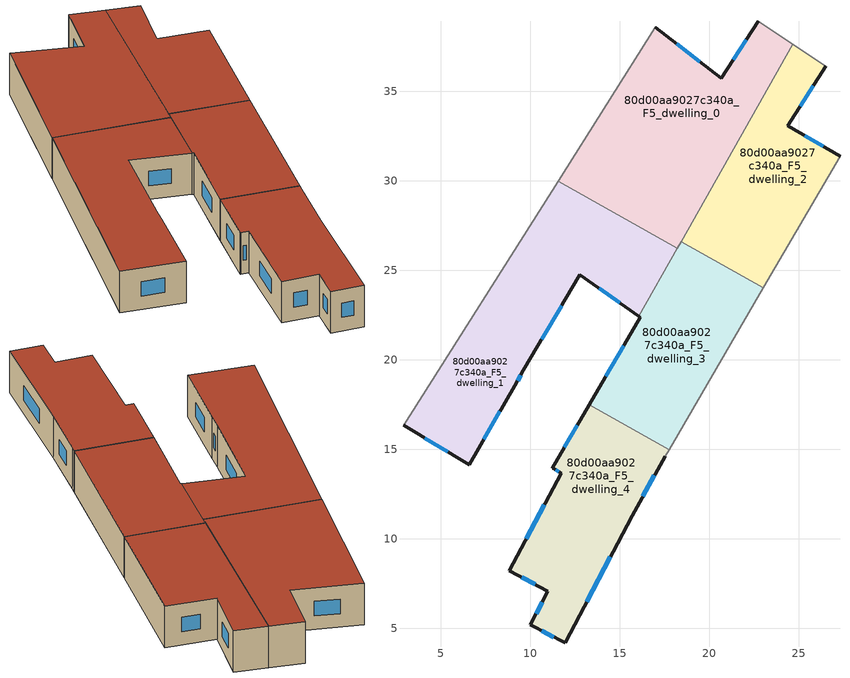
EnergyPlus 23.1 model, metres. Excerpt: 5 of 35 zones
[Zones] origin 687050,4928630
80d00aa9027c340a_F5_dwelling_0
 floor to 80d00aa9027c340a_F4_dwelling_0 (EU_floor_Construction): 24.66,37.63 19.97,29.33 13.46,33 16.99,38.59 20.68,35.74 22.73,38.93 z15
 floor to 80d00aa9027c340a_F4_dwelling_1 (EU_floor_Construction): 19.97,29.33 18.22,26.22 11.55,29.99 13.46,33 z15
 wall outside (EU_wall_Construction): 22.73,38.93 20.68,35.74 16.99,38.59 z15:18
 wall adiabatic (EU_wall_Construction): 24.66,37.63 22.73,38.93 / 16.99,38.59 11.55,29.99 z15:18
 wall to 80d00aa9027c340a_F5_dwelling_1 (EU_wall_Construction): 11.55,29.99 18.22,26.22 z15:18
 wall to 80d00aa9027c340a_F5_dwelling_2 (EU_wall_Construction): 18.44,26.61 24.66,37.63 z15:18
 wall to 80d00aa9027c340a_F5_dwelling_3 (EU_wall_Construction): 18.22,26.22 18.44,26.61 z15:18
 window (EU_Window_Construction): 19.48,36.66 18.19,37.66 / 22.07,37.89 21.35,36.77 z15.98:17.02
 roof outside (EU_roof_Construction): 18.22,26.22 24.66,37.63 22.73,38.93 20.68,35.74 16.99,38.59 11.55,29.99 z18
80d00aa9027c340a_F5_dwelling_1
 floor to 80d00aa9027c340a_F4_dwelling_1 (EU_floor_Construction): 18.22,26.22 16.07,22.42 12.78,24.75 13.02,25.16 9.69,27.04 11.55,29.99 z15
 floor to 80d00aa9027c340a_F4_dwelling_2 (EU_floor_Construction): 13.02,25.16 12.77,24.75 9.62,19.43 9.14,18.57 6.58,14.14 2.92,16.35 9.69,27.04 z15
 wall outside (EU_wall_Construction): 2.92,16.35 6.58,14.14 9.14,18.57 9.62,19.43 12.77,24.75 16.07,22.42 z15:18
 wall adiabatic (EU_wall_Construction): 11.55,29.99 2.92,16.35 z15:18
 wall to 80d00aa9027c340a_F5_dwelling_3 (EU_wall_Construction): 16.07,22.42 18.22,26.22 z15:18
 window (EU_Window_Construction): 13.85,23.99 15,23.18 / 10.65,21.16 11.75,23.02 / 9.3,18.85 9.47,19.15 / 7.42,15.58 8.31,17.13 / 4.11,15.63 5.39,14.86 z15.98:17.02
 roof outside (EU_roof_Construction): 16.07,22.42 18.22,26.22 11.55,29.99 2.92,16.35 6.58,14.14 9.14,18.57 9.62,19.43 12.77,24.75 z18
80d00aa9027c340a_F5_dwelling_2
 floor to 80d00aa9027c340a_F4_dwelling_3 (EU_floor_Construction): 26.5,36.39 24.39,33.09 27.3,31.38 23.02,24.02 18.44,26.61 24.66,37.63 z15
 wall outside (EU_wall_Construction): 27.3,31.38 24.39,33.09 26.5,36.39 z15:18
 wall to 80d00aa9027c340a_F5_dwelling_3 (EU_wall_Construction): 18.44,26.61 23.02,24.02 z15:18
 wall adiabatic (EU_wall_Construction): 26.5,36.39 24.66,37.63 / 23.02,24.02 27.3,31.38 z15:18
 window (EU_Window_Construction): 25.08,34.16 25.82,35.31 / 26.36,31.93 25.34,32.53 z15.98:17.02
 roof outside (EU_roof_Construction): 23.02,24.02 27.3,31.38 24.39,33.09 26.5,36.39 24.66,37.63 18.44,26.61 z18
80d00aa9027c340a_F5_dwelling_3
 floor to 80d00aa9027c340a_F4_dwelling_4 (EU_floor_Construction): 23.02,24.02 17.76,14.99 13.31,17.5 16.14,22.38 16.07,22.42 18.44,26.61 z15
 wall outside (EU_wall_Construction): 16.07,22.42 16.14,22.38 13.31,17.5 z15:18
 wall adiabatic (EU_wall_Construction): 17.76,14.99 23.02,24.02 z15:18
 wall to 80d00aa9027c340a_F5_dwelling_4 (EU_wall_Construction): 13.31,17.5 17.76,14.99 z15:18
 window (EU_Window_Construction): 15.22,20.79 14.23,19.09 z15.98:17.02
 roof outside (EU_roof_Construction): 17.76,14.99 23.02,24.02 18.44,26.61 16.07,22.42 16.14,22.38 13.31,17.5 z18
80d00aa9027c340a_F5_dwelling_4
 floor to 80d00aa9027c340a_F4_dwelling_5 (EU_floor_Construction): 17.76,14.99 17.54,14.63 15.69,11.31 11.95,4.19 10.01,5.21 10.99,7.09 8.82,8.23 11.73,13.68 11.28,13.94 11.24,13.96 13.31,17.5 z15
 wall outside (EU_wall_Construction): 13.31,17.5 11.24,13.96 11.28,13.94 11.73,13.68 8.82,8.23 10.99,7.09 10.01,5.21 11.95,4.19 15.69,11.31 17.54,14.63 z15:18
 wall adiabatic (EU_wall_Construction): 17.54,14.63 17.76,14.99 z15:18
 window (EU_Window_Construction): 16.3,12.39 16.94,13.55 / 13.17,6.5 14.48,8.99 / 10.64,4.88 11.32,4.52 / 10.68,6.48 10.33,5.82 / 9.53,7.86 10.29,7.46 / 10.79,11.9 9.77,10 / 11.43,13.85 11.59,13.76 / 12.64,16.35 11.92,15.11 z15.98:17.02
 roof outside (EU_roof_Construction): 11.95,4.19 15.69,11.31 17.54,14.63 17.76,14.99 13.31,17.5 11.24,13.96 11.28,13.94 11.73,13.68 8.82,8.23 10.99,7.09 10.01,5.21 z18
[Building]
EU S2 Campaign: North Axis=0; Terrain=City; Solar Distribution=FullExterior
[Site:Location]
Bologna: Latitude=44.5; Longitude=11.25; Time Zone=1; Elevation=37
[SizingPeriod:WeatherFileDays]
AnnualSizingPeriod: Begin Month=1; Begin Day of Month=1; End Month=12; End Day of Month=31; Day of Week for Start Day=Monday; Use Weather File Daylight Saving Period=No; Use Weather File Rain and Snow Indicators=No
[MATERIAL]
EU_InternalMass_Material: Roughness=MediumRough; Thickness=0.1; Conductivity=1; Density=1800; Specific Heat=900; Thermal Absorptance=0.9; Solar Absorptance=0.7; Visible Absorptance=0.7
[MATERIAL:NOMASS] Roughness=MediumRough; Thermal Absorptance=0.9; Solar Absorptance=0.7; Visible Absorptance=0.7
Name | Thermal Resistance
EU_wall_NoMass | 0.905828
EU_roof_NoMass | 0.37593
EU_floor_NoMass | 0.67114
[WINDOWMATERIAL:SIMPLEGLAZINGSYSTEM]
EU_Window_SimpleGlazing: UFactor=4.52486; Solar Heat Gain Coefficient=0.85; Visible Transmittance=0.85
[CONSTRUCTION]
EU_wall_Construction: EU_wall_NoMass
EU_roof_Construction: EU_roof_NoMass
EU_floor_Construction: EU_floor_NoMass
EU_Window_Construction: EU_Window_SimpleGlazing
EU_InternalMass_Construction: EU_InternalMass_Material
[ZONE] Type=1; Multiplier=1; Ceiling Height=autocalculate; Floor Area=autocalculate; Part of Total Floor Area=Yes
Name | Volume
80d00aa9027c340a_F5_dwelling_0 | 242.752
80d00aa9027c340a_F5_dwelling_1 | 242.73
80d00aa9027c340a_F5_dwelling_2 | 161.897
80d00aa9027c340a_F5_dwelling_3 | 161.888
80d00aa9027c340a_F5_dwelling_4 | 162.105
[INTERNALMASS] Construction=EU_InternalMass_Construction
Name | Zone or ZoneList | Surface Area
80d00aa9027c340a_F5_dwelling_0_EU_InternalMass | 80d00aa9027c340a_F5_dwelling_0 | 80.917
80d00aa9027c340a_F5_dwelling_1_EU_InternalMass | 80d00aa9027c340a_F5_dwelling_1 | 80.9101
80d00aa9027c340a_F5_dwelling_2_EU_InternalMass | 80d00aa9027c340a_F5_dwelling_2 | 53.9661
80d00aa9027c340a_F5_dwelling_3_EU_InternalMass | 80d00aa9027c340a_F5_dwelling_3 | 53.962
80d00aa9027c340a_F5_dwelling_4_EU_InternalMass | 80d00aa9027c340a_F5_dwelling_4 | 54.0339
[OTHEREQUIPMENT] Fuel Type=Electricity; Design Level Calculation Method=Watts/Area; Power per Zone Floor Area=1; Fraction Latent=0; Fraction Radiant=0; Fraction Lost=0; Carbon Dioxide Generation Rate=0; EndUse Subcategory=EU_Step8_InternalGains
Name | Zone or ZoneList or Space or SpaceList | Schedule
EU_Step8_InternalGain_80d00aa9027c340a_F5_dwelling_0_f000 | 80d00aa9027c340a_F5_dwelling_0 | EU_Step8_GainSchedule_80d00aa9027c340a_F5_dwelling_0_f000
EU_Step8_InternalGain_80d00aa9027c340a_F5_dwelling_1_f000 | 80d00aa9027c340a_F5_dwelling_1 | EU_Step8_GainSchedule_80d00aa9027c340a_F5_dwelling_1_f000
EU_Step8_InternalGain_80d00aa9027c340a_F5_dwelling_2_f000 | 80d00aa9027c340a_F5_dwelling_2 | EU_Step8_GainSchedule_80d00aa9027c340a_F5_dwelling_2_f000
EU_Step8_InternalGain_80d00aa9027c340a_F5_dwelling_3_f000 | 80d00aa9027c340a_F5_dwelling_3 | EU_Step8_GainSchedule_80d00aa9027c340a_F5_dwelling_3_f000
EU_Step8_InternalGain_80d00aa9027c340a_F5_dwelling_4_f000 | 80d00aa9027c340a_F5_dwelling_4 | EU_Step8_GainSchedule_80d00aa9027c340a_F5_dwelling_4_f000
[ZONEVENTILATION:DESIGNFLOWRATE] Schedule=EU_AlwaysOn; Design Flow Rate Calculation Method=AirChanges/Hour; Air Changes per Hour=0.73129; Ventilation Type=Natural; Fan Pressure Rise=0; Fan Total Efficiency=1; Constant Term Coefficient=1; Temperature Term Coefficient=0; Velocity Term Coefficient=0; Velocity Squared Term Coefficient=0; Minimum Indoor Temperature=-100; Maximum Indoor Temperature=100; Delta Temperature=-100; Minimum Outdoor Temperature=-100; Maximum Outdoor Temperature=100; Maximum Wind Speed=40
Name | Zone or ZoneList or Space or SpaceList
EU_ConstantAir_80d00aa9027c340a_F5_dwelling_0 | 80d00aa9027c340a_F5_dwelling_0
EU_ConstantAir_80d00aa9027c340a_F5_dwelling_1 | 80d00aa9027c340a_F5_dwelling_1
EU_ConstantAir_80d00aa9027c340a_F5_dwelling_2 | 80d00aa9027c340a_F5_dwelling_2
EU_ConstantAir_80d00aa9027c340a_F5_dwelling_3 | 80d00aa9027c340a_F5_dwelling_3
EU_ConstantAir_80d00aa9027c340a_F5_dwelling_4 | 80d00aa9027c340a_F5_dwelling_4
[HVACTEMPLATE:THERMOSTAT] Constant Heating Setpoint=20; Constant Cooling Setpoint=50
EU_HeatOnly_80d00aa9027c340a_F0_dwelling_0; EU_HeatOnly_80d00aa9027c340a_F0_dwelling_1; EU_HeatOnly_80d00aa9027c340a_F0_dwelling_2; EU_HeatOnly_80d00aa9027c340a_F0_dwelling_3; EU_HeatOnly_80d00aa9027c340a_F0_dwelling_4; EU_HeatOnly_80d00aa9027c340a_F0_dwelling_5; EU_HeatOnly_80d00aa9027c340a_F1_dwelling_0; EU_HeatOnly_80d00aa9027c340a_F1_dwelling_1; EU_HeatOnly_80d00aa9027c340a_F1_dwelling_2; EU_HeatOnly_80d00aa9027c340a_F1_dwelling_3; EU_HeatOnly_80d00aa9027c340a_F1_dwelling_4; EU_HeatOnly_80d00aa9027c340a_F1_dwelling_5; EU_HeatOnly_80d00aa9027c340a_F2_dwelling_0; EU_HeatOnly_80d00aa9027c340a_F2_dwelling_1; EU_HeatOnly_80d00aa9027c340a_F2_dwelling_2; EU_HeatOnly_80d00aa9027c340a_F2_dwelling_3; EU_HeatOnly_80d00aa9027c340a_F2_dwelling_4; EU_HeatOnly_80d00aa9027c340a_F2_dwelling_5; EU_HeatOnly_80d00aa9027c340a_F3_dwelling_0; EU_HeatOnly_80d00aa9027c340a_F3_dwelling_1; EU_HeatOnly_80d00aa9027c340a_F3_dwelling_2; EU_HeatOnly_80d00aa9027c340a_F3_dwelling_3; EU_HeatOnly_80d00aa9027c340a_F3_dwelling_4; EU_HeatOnly_80d00aa9027c340a_F3_dwelling_5; EU_HeatOnly_80d00aa9027c340a_F4_dwelling_0; EU_HeatOnly_80d00aa9027c340a_F4_dwelling_1; EU_HeatOnly_80d00aa9027c340a_F4_dwelling_2; EU_HeatOnly_80d00aa9027c340a_F4_dwelling_3; EU_HeatOnly_80d00aa9027c340a_F4_dwelling_4; EU_HeatOnly_80d00aa9027c340a_F4_dwelling_5; EU_HeatOnly_80d00aa9027c340a_F5_dwelling_0; EU_HeatOnly_80d00aa9027c340a_F5_dwelling_1; EU_HeatOnly_80d00aa9027c340a_F5_dwelling_2; EU_HeatOnly_80d00aa9027c340a_F5_dwelling_3; EU_HeatOnly_80d00aa9027c340a_F5_dwelling_4
[HVACTEMPLATE:ZONE:IDEALLOADSAIRSYSTEM] System Availability Schedule=EU_AlwaysOn; Maximum Heating Supply Air Temperature=50; Minimum Cooling Supply Air Temperature=13; Maximum Heating Supply Air Humidity Ratio=0.0156; Minimum Cooling Supply Air Humidity Ratio=0.0077; Heating Limit=NoLimit; Cooling Limit=NoLimit; Heating Availability Schedule=EU_AlwaysOn; Cooling Availability Schedule=EU_CoolingOff; Dehumidification Control Type=ConstantSensibleHeatRatio; Cooling Sensible Heat Ratio=0.7; Dehumidification Setpoint=60; Humidification Control Type=None; Humidification Setpoint=30; Outdoor Air Method=None; Outdoor Air Flow Rate per Person=0.00944; Outdoor Air Flow Rate per Zone Floor Area=0; Outdoor Air Flow Rate per Zone=0; Demand Controlled Ventilation Type=None; Outdoor Air Economizer Type=NoEconomizer; Heat Recovery Type=None; Sensible Heat Recovery Effectiveness=0.7; Latent Heat Recovery Effectiveness=0.65
Name | Template Thermostat
80d00aa9027c340a_F5_dwelling_0 | EU_HeatOnly_80d00aa9027c340a_F5_dwelling_0
80d00aa9027c340a_F5_dwelling_1 | EU_HeatOnly_80d00aa9027c340a_F5_dwelling_1
80d00aa9027c340a_F5_dwelling_2 | EU_HeatOnly_80d00aa9027c340a_F5_dwelling_2
80d00aa9027c340a_F5_dwelling_3 | EU_HeatOnly_80d00aa9027c340a_F5_dwelling_3
80d00aa9027c340a_F5_dwelling_4 | EU_HeatOnly_80d00aa9027c340a_F5_dwelling_4
[SIZING:ZONE] Zone Cooling Design Supply Air Temperature Input Method=SupplyAirTemperature; Zone Cooling Design Supply Air Temperature=13; Zone Heating Design Supply Air Temperature Input Method=SupplyAirTemperature; Zone Heating Design Supply Air Temperature=50; Zone Cooling Design Supply Air Humidity Ratio=0.008; Zone Heating Design Supply Air Humidity Ratio=0.008; Cooling Design Air Flow Method=DesignDay; Cooling Design Air Flow Rate=0; Cooling Minimum Air Flow per Zone Floor Area=0.000762; Cooling Minimum Air Flow=0; Cooling Minimum Air Flow Fraction=0.2; Heating Design Air Flow Method=DesignDay; Heating Design Air Flow Rate=0; Heating Maximum Air Flow per Zone Floor Area=0.002032; Heating Maximum Air Flow=0.141576; Heating Maximum Air Flow Fraction=0.3; Account for Dedicated Outdoor Air System=No; Dedicated Outdoor Air System Control Strategy=NeutralSupplyAir; Dedicated Outdoor Air Low Setpoint Temperature for Design=autosize; Dedicated Outdoor Air High Setpoint Temperature for Design=autosize; Zone Load Sizing Method=Sensible Load Only No Latent Load; Zone Latent Cooling Design Supply Air Humidity Ratio Input Method=HumidityRatioDifference; Zone Cooling Design Supply Air Humidity Ratio Difference=0.005; Zone Latent Heating Design Supply Air Humidity Ratio Input Method=HumidityRatioDifference; Zone Humidification Design Supply Air Humidity Ratio Difference=0.005
80d00aa9027c340a_F5_dwelling_0; 80d00aa9027c340a_F5_dwelling_1; 80d00aa9027c340a_F5_dwelling_2; 80d00aa9027c340a_F5_dwelling_3; 80d00aa9027c340a_F5_dwelling_4
[SCHEDULE:CONSTANT]
Name | Hourly Value
EU_AlwaysOn | 1
EU_CoolingOff | 0
[SCHEDULE:FILE] Column Number=1; Rows to Skip at Top=0; Number of Hours of Data=8760; Column Separator=Comma; Interpolate to Timestep=No; Minutes per Item=60; Adjust Schedule for Daylight Savings=Yes
Name | File
EU_Step8_GainSchedule_80d00aa9027c340a_F5_dwelling_0_f000 | ../../schedules/80d00aa9027c340a/80d00aa9027c340a_F5_dwelling_0_f000_gain.csv
EU_Step8_GainSchedule_80d00aa9027c340a_F5_dwelling_1_f000 | ../../schedules/80d00aa9027c340a/80d00aa9027c340a_F5_dwelling_1_f000_gain.csv
EU_Step8_GainSchedule_80d00aa9027c340a_F5_dwelling_2_f000 | ../../schedules/80d00aa9027c340a/80d00aa9027c340a_F5_dwelling_2_f000_gain.csv
EU_Step8_GainSchedule_80d00aa9027c340a_F5_dwelling_3_f000 | ../../schedules/80d00aa9027c340a/80d00aa9027c340a_F5_dwelling_3_f000_gain.csv
EU_Step8_GainSchedule_80d00aa9027c340a_F5_dwelling_4_f000 | ../../schedules/80d00aa9027c340a/80d00aa9027c340a_F5_dwelling_4_f000_gain.csv
